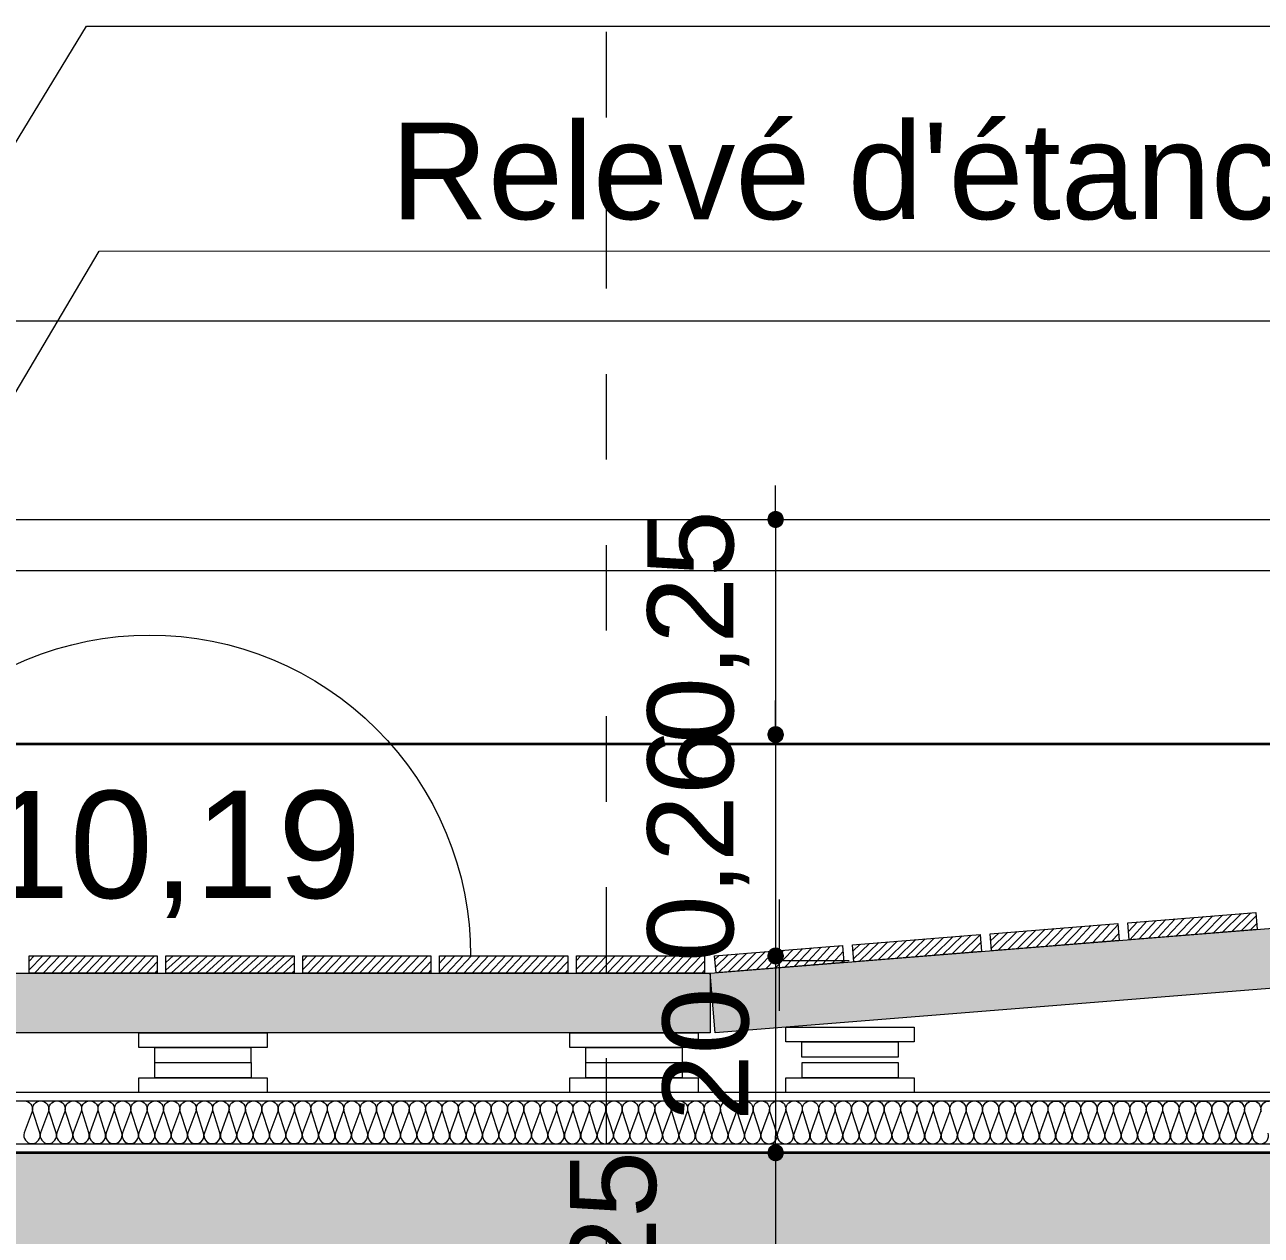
# Model space of a CAD drawing. Header units: metres. Extents: x 1838950 to 1842843, y 5171318 to 5174224.
# Drawn here: x 1841218.53 to 1841219.976, y 5171402.426 to 5171403.841 of the extents above; entities that cross this region are included whole.
import ezdxf

# ---------------------------------------------------------------- set-up
doc = ezdxf.new("R2010")
doc.units = ezdxf.units.M
doc.header["$LTSCALE"] = 0.0254
doc.header["$PDMODE"] = 1
doc.header["$PDSIZE"] = -2
doc.linetypes.add('Style de ligne -1', pattern=[0.83328, 0.41656, -0.41672])
doc.layers.get('0').update_dxf_attribs({"lineweight": 18})
doc.layers.get('DEFPOINTS').update_dxf_attribs({"lineweight": 18})
doc.layers.add('00 CHAZAL CONSTRUCTION', color=1, linetype='Continuous', lineweight=5, true_color=0xff0000)
for name, color, linetype, lineweight in [('00 CHAZAL Coupe A.5', 7, 'Continuous', 18), ('00 CHAZAL INVISIBLE ARCHI', 7, 'Continuous', 5), ('00 CHAZAL PLATELAGE BOIS', 7, 'Continuous', 5)]:
    doc.layers.add(name, color=color, linetype=linetype, lineweight=lineweight)
doc.styles.add('Arial', font='arial.ttf')
doc.dimstyles.new('IS', dxfattribs={"dimtxt": 302.065972222221, "dimasz": 9.921875e-05, "dimexe": 2e-07, "dimexo": 1e-06, "dimgap": 2.999999999999999e-07, "dimtad": 1, "dimzin": 3, "dimtxsty": 'Arial', "dimblk": 'DOT', "dimblk1": 'DOT', "dimblk2": 'DOT', "dimcen": 0, "dimdle": 1e-06, "dimazin": 0, "dimtfac": 1, "dimtix": 1, "dimtmove": 0, "dimatfit": 0, "dimldrblk": 'DOT', "dimfxl": 1e-06, "dimfxlon": 1, "dimfrac": 2, "dimtolj": 1, "dimtzin": 3, "dimarcsym": 0})
pattern_1 = [(45, (388.1691140702418, 220.8695760480229), (0, -0.009999999999999997), [])]

# ---------------------------------------------------------------- blocks, each defined once
blk = doc.blocks.new('Groupe-1963-1')
at = {"layer": '00 CHAZAL Coupe A.5', "color": 7, "linetype": 'Continuous', "lineweight": 18, "flags": 128}
for points in [[(1841218.529411104, 5171402.582691799, -0.5087876762347588), (1841218.538516035, 5171402.570186597), (1841218.529270315, 5171402.545188066, 0.5086977309125061), (1841218.538375247, 5171402.532686619, 0.508697886036466), (1841218.54748415, 5171402.545185172), (1841218.539453535, 5171402.570186448, -0.5087877901334404), (1841218.548562438, 5171402.582688757, -0.5087876533298981), (1841218.557667369, 5171402.570183555), (1841218.54842165, 5171402.545185023, 0.5086977514065075), (1841218.557526581, 5171402.532683576, 0.508697886036466), (1841218.566635484, 5171402.54518213), (1841218.558604869, 5171402.570183406, -0.5087877877288169), (1841218.567713773, 5171402.582685715, -0.5087876762347588), (1841218.576818704, 5171402.570180512), (1841218.567572984, 5171402.545181981, 0.5086977309125061), (1841218.576677916, 5171402.532680535, 0.508697886036466), (1841218.585786819, 5171402.545179088), (1841218.577756204, 5171402.570180364, -0.5087877901334404), (1841218.586865107, 5171402.582682673, -0.5087876533298981), (1841218.595970038, 5171402.57017747), (1841218.586724319, 5171402.545178938, 0.5086978026365422), (1841218.59582925, 5171402.532677492, 0.5086979671296625), (1841218.604938153, 5171402.545176044), (1841218.596907538, 5171402.57017732, -0.5087876098509656), (1841218.606016442, 5171402.58267963, -0.5087876762347588), (1841218.615121373, 5171402.570174428), (1841218.605875653, 5171402.545175896, 0.5086977821425371), (1841218.614980585, 5171402.532674449, 0.5086979671296625), (1841218.624089488, 5171402.545173002), (1841218.616058873, 5171402.570174279, -0.5087876098509656), (1841218.625167776, 5171402.582676588, -0.5087877036813915), (1841218.634272707, 5171402.570171385), (1841218.625026988, 5171402.545172853, 0.5086978026365422), (1841218.634131919, 5171402.532671408, 0.5086979671296625), (1841218.643240822, 5171402.54516996), (1841218.635210207, 5171402.570171236, -0.5087876098509656), (1841218.644319111, 5171402.582673546, -0.5087876069041993), (1841218.653424042, 5171402.570168342), (1841218.644178322, 5171402.545169812, 0.5086977821425371), (1841218.653283254, 5171402.532668365, 0.5086979671296625), (1841218.662392157, 5171402.545166918), (1841218.654361542, 5171402.570168193, -0.5087876098509656), (1841218.663470446, 5171402.582670503, -0.5087876274020644), (1841218.672575376, 5171402.570165301), (1841218.663329657, 5171402.545166769, 0.5086977206704842), (1841218.672434588, 5171402.532665322, 0.5086978851625865), (1841218.681543492, 5171402.545163875), (1841218.673512876, 5171402.570165152, -0.5087876098509656), (1841218.68262178, 5171402.582667462, -0.5087876069041993), (1841218.691726711, 5171402.570162258), (1841218.682480991, 5171402.545163726, 0.5086977001764856), (1841218.691585923, 5171402.532662279, 0.5086978851625865), (1841218.700694826, 5171402.545160834), (1841218.692664211, 5171402.570162109, -0.5087876098509656), (1841218.701773115, 5171402.582664419, -0.5087876274020644), (1841218.710878045, 5171402.570159215), (1841218.701632326, 5171402.545160685, 0.5086977206704842), (1841218.710737257, 5171402.532659237, 0.5086978851625865), (1841218.719846161, 5171402.545157791), (1841218.711815545, 5171402.570159067, -0.5087876161712873), (1841218.720924449, 5171402.582661376, -0.5087876454879566), (1841218.73002938, 5171402.570156174), (1841218.72078366, 5171402.545157641, 0.5086977309125061), (1841218.729888592, 5171402.532656195, 0.508697886036466), (1841218.738997495, 5171402.545154748), (1841218.73096688, 5171402.570156024, -0.5087876098509656), (1841218.740075783, 5171402.582658334, -0.5087877036813915), (1841218.749180714, 5171402.57015313), (1841218.739934995, 5171402.545154599, 0.5086977514065075), (1841218.749039927, 5171402.532653152, 0.508697886036466), (1841218.75814883, 5171402.545151706), (1841218.750118214, 5171402.570152982, -0.5087877877288169), (1841218.759227118, 5171402.58265529, -0.5087876762347588), (1841218.768332049, 5171402.570150089), (1841218.759086329, 5171402.545151557, 0.5086977309125061), (1841218.768191261, 5171402.53265011, 0.5086978781943698), (1841218.777300164, 5171402.545148663), (1841218.769269549, 5171402.57014994, -0.5087877901334404), (1841218.778378452, 5171402.582652248, -0.5087876533298981), (1841218.787483383, 5171402.570147046), (1841218.778237664, 5171402.545148515, 0.5086977514065075), (1841218.787342596, 5171402.532647068, 0.5086978781943698), (1841218.796451499, 5171402.545145622), (1841218.788420883, 5171402.570146897, -0.5087877877288169), (1841218.797529787, 5171402.582649206, -0.5087876762347588), (1841218.806634718, 5171402.570144004), (1841218.797388999, 5171402.545145473, 0.5086977309125061), (1841218.80649393, 5171402.532644026, 0.5086978781943698), (1841218.815602833, 5171402.545142579), (1841218.807572218, 5171402.570143855, -0.5087877901334404), (1841218.816681121, 5171402.582646164, -0.5087876533298981), (1841218.825786053, 5171402.570140962), (1841218.816540333, 5171402.54514243, 0.5086977514065075), (1841218.825645265, 5171402.532640983, 0.5086978781943698), (1841218.834754168, 5171402.545139537), (1841218.826723552, 5171402.570140813, -0.5087877750776264), (1841218.835832456, 5171402.582643121, -0.5087876762347588), (1841218.844937387, 5171402.57013792), (1841218.835691668, 5171402.545139387, 0.5086977821425371), (1841218.844796599, 5171402.532637942, 0.5086979592875643), (1841218.853905502, 5171402.545136494), (1841218.845874887, 5171402.57013777, -0.508787617692906), (1841218.85498379, 5171402.58264008, -0.5087877036813915), (1841218.864088722, 5171402.570134876), (1841218.854843002, 5171402.545136345, 0.5086978026365422), (1841218.863947934, 5171402.532634899, 0.5086979592875643), (1841218.873056837, 5171402.545133451), (1841218.865026221, 5171402.570134727, -0.508787617692906), (1841218.874135125, 5171402.582637037, -0.5087877163373202), (1841218.883240056, 5171402.570131834), (1841218.873994337, 5171402.545133303, 0.5086977821425371), (1841218.883099268, 5171402.532631857, 0.5086979592875643), (1841218.892208171, 5171402.545130409), (1841218.884177556, 5171402.570131686, -0.508787617692906), (1841218.89328646, 5171402.582633995, -0.5087876274020644), (1841218.902391391, 5171402.570128792), (1841218.893145671, 5171402.54513026, 0.5086978026365422), (1841218.902250603, 5171402.532628815, 0.5086979592875643), (1841218.911359506, 5171402.545127367), (1841218.90332889, 5171402.570128643, -0.508787617692906), (1841218.912437794, 5171402.582630953, -0.5087876069041993), (1841218.921542725, 5171402.570125749), (1841218.912297006, 5171402.545127219, 0.5086977001764856), (1841218.921401937, 5171402.53262577, 0.5086978773204903), (1841218.93051084, 5171402.545124325), (1841218.922480225, 5171402.570125601, -0.508787617692906), (1841218.931589129, 5171402.58262791, -0.5087876274020644), (1841218.94069406, 5171402.570122708), (1841218.93144834, 5171402.545124176, 0.5086977206704842), (1841218.940553272, 5171402.532622728, 0.5086978773204903), (1841218.949662175, 5171402.545121282), (1841218.941631559, 5171402.570122559, -0.508787617692906), (1841218.950740464, 5171402.582624868, -0.5087876069041993), (1841218.959845394, 5171402.570119665), (1841218.950599675, 5171402.545121132, 0.5086977309125061), (1841218.959704606, 5171402.532619686, 0.5086978773204903), (1841218.968813509, 5171402.545118241), (1841218.960782894, 5171402.570119516, -0.5087876161712873), (1841218.969891798, 5171402.582621825, -0.5087876328320307), (1841218.978996729, 5171402.570116623), (1841218.969751009, 5171402.545118091, 0.5086977514065075), (1841218.978855941, 5171402.532616644, 0.5086978781943698), (1841218.987964844, 5171402.545115197), (1841218.979934228, 5171402.570116473, -0.508787617692906), (1841218.989043132, 5171402.582618783, -0.5087877163373202), (1841218.998148063, 5171402.57011358), (1841218.988902344, 5171402.545115048, 0.5086977309125061), (1841218.998007275, 5171402.532613602, 0.5086978781943698), (1841219.007116178, 5171402.545112155), (1841218.999085563, 5171402.570113431, -0.5087877877288169), (1841219.008194467, 5171402.58261574, -0.5087876533298981), (1841219.017299398, 5171402.570110537), (1841219.008053678, 5171402.545112006, 0.5086977514065075), (1841219.01715861, 5171402.53261056, 0.5086978781943698), (1841219.026267513, 5171402.545109113), (1841219.018236897, 5171402.570110389, -0.5087877750776264), (1841219.027345801, 5171402.582612698, -0.5087876762347588), (1841219.036450732, 5171402.570107495), (1841219.027205013, 5171402.545108964, 0.5086977309125061), (1841219.036309944, 5171402.532607517, 0.5086978781943698), (1841219.045418847, 5171402.54510607), (1841219.037388232, 5171402.570107346, -0.5087877877288169), (1841219.046497136, 5171402.582609655, -0.5087876762347588), (1841219.055602066, 5171402.570104453), (1841219.046356347, 5171402.545105922, 0.5086977514065075), (1841219.055461279, 5171402.532604475, 0.5086978781943698), (1841219.064570182, 5171402.545103028), (1841219.056539566, 5171402.570104305, -0.5087877750776264), (1841219.06564847, 5171402.582606613, -0.5087877392372091), (1841219.074753401, 5171402.570101411), (1841219.065507682, 5171402.545102879, 0.5086977309125061), (1841219.074612614, 5171402.532601433, 0.5086978781943698), (1841219.083721516, 5171402.545099986), (1841219.075690901, 5171402.570101262, -0.5087877877288169), (1841219.084799805, 5171402.582603571, -0.5087876762347588), (1841219.093904736, 5171402.570098368), (1841219.084659016, 5171402.545099837, 0.5086978026365422), (1841219.093763948, 5171402.53259839, 0.5086979592875643), (1841219.102872851, 5171402.545096943), (1841219.094842236, 5171402.570098219, -0.508787617692906), (1841219.103951139, 5171402.582600528, -0.5087877690908373), (1841219.11305607, 5171402.570095326), (1841219.103810351, 5171402.545096794, 0.5086977821425371), (1841219.112915283, 5171402.532595349, 0.5086979592875643), (1841219.122024185, 5171402.545093901), (1841219.11399357, 5171402.570095177, -0.508787617692906), (1841219.123102474, 5171402.582597487, -0.5087877060883849), (1841219.132207405, 5171402.570092283), (1841219.122961686, 5171402.545093752, 0.5086978026365422), (1841219.132066617, 5171402.532592306, 0.5086979592875643), (1841219.14117552, 5171402.545090859), (1841219.133144905, 5171402.570092134, -0.508787617692906), (1841219.142253809, 5171402.582594444, -0.5087876093111914), (1841219.151358739, 5171402.570089241), (1841219.14211302, 5171402.54509071, 0.5086977821425371), (1841219.151217951, 5171402.532589264, 0.5086979592875643), (1841219.160326855, 5171402.545087816), (1841219.152296239, 5171402.570089092, -0.508787617692906), (1841219.161405143, 5171402.582591402, -0.5087876093111914), (1841219.170510074, 5171402.570086199), (1841219.161264354, 5171402.545087667, 0.5086977206704842), (1841219.170369286, 5171402.53258622, 0.5086978773204903), (1841219.179478189, 5171402.545084774), (1841219.171447574, 5171402.57008605, -0.508787617692906), (1841219.180556478, 5171402.58258836, -0.5087876093111914), (1841219.189661408, 5171402.570083156), (1841219.180415689, 5171402.545084625, 0.5086977001764856), (1841219.189520621, 5171402.532583178, 0.5086978773204903), (1841219.198629524, 5171402.545081732), (1841219.190598908, 5171402.570083008, -0.508787617692906), (1841219.199707812, 5171402.582585318, -0.5087876093111914), (1841219.208812743, 5171402.570080115), (1841219.199567023, 5171402.545081582, 0.5086977514065075), (1841219.208671955, 5171402.532580135, 0.5086978781943698), (1841219.217780858, 5171402.545078688), (1841219.209750243, 5171402.570079966, -0.5087876240132277), (1841219.218859147, 5171402.582582274, -0.5087877084903997), (1841219.227964077, 5171402.570077072), (1841219.218718358, 5171402.54507854, 0.5086977309125061), (1841219.22782329, 5171402.532577093, 0.5086978781943698), (1841219.236932192, 5171402.545075647), (1841219.228901577, 5171402.570076922, -0.508787617692906), (1841219.238010481, 5171402.582579232, -0.5087877060883849), (1841219.247115412, 5171402.570074029), (1841219.237869693, 5171402.545075498, 0.5086977514065075), (1841219.246974624, 5171402.532574051, 0.5086978781943698), (1841219.256083527, 5171402.545072604), (1841219.248052912, 5171402.57007388, -0.5087877750776264), (1841219.257161816, 5171402.582576189, -0.5087877392372091), (1841219.266266746, 5171402.570070987), (1841219.257021027, 5171402.545072455, 0.5086977309125061), (1841219.266125959, 5171402.532571008, 0.5086978781943698), (1841219.275234862, 5171402.545069562), (1841219.267204246, 5171402.570070838, -0.5087877877288169), (1841219.27631315, 5171402.582573147, -0.5087876762347588), (1841219.285418081, 5171402.570067945), (1841219.276172362, 5171402.545069413, 0.5086977514065075), (1841219.285277293, 5171402.532567967, 0.5086978781943698), (1841219.294386196, 5171402.54506652), (1841219.286355581, 5171402.570067796, -0.5087877750776264), (1841219.295464485, 5171402.582570105, -0.5087877392372091), (1841219.304569415, 5171402.570064902), (1841219.295323696, 5171402.545066371, 0.5086977309125061), (1841219.304428628, 5171402.532564924, 0.5086978781943698), (1841219.313537531, 5171402.545063478), (1841219.305506915, 5171402.570064753, -0.5087877877288169), (1841219.314615819, 5171402.582567062, -0.5087876762347588), (1841219.32372075, 5171402.57006186), (1841219.314475031, 5171402.545063329, 0.5086977514065075), (1841219.323579962, 5171402.532561882, 0.5086978781943698), (1841219.332688865, 5171402.545060435), (1841219.32465825, 5171402.570061712, -0.5087877750776264), (1841219.333767154, 5171402.582564021, -0.5087877392372091), (1841219.342872084, 5171402.570058818), (1841219.333626365, 5171402.545060285, 0.5086977821425371), (1841219.342731297, 5171402.53255884, 0.5086979592875643), (1841219.3518402, 5171402.545057392), (1841219.343809584, 5171402.570058668, -0.508787617692906), (1841219.352918488, 5171402.582560978, -0.5087877060883849), (1841219.362023419, 5171402.570055774), (1841219.3527777, 5171402.545057244, 0.5086978026365422), (1841219.361882631, 5171402.532555797, 0.5086979592875643), (1841219.370991534, 5171402.54505435), (1841219.362960919, 5171402.570055626, -0.508787617692906), (1841219.372069823, 5171402.582557935, -0.5087877690908373), (1841219.381174753, 5171402.570052733), (1841219.371929034, 5171402.545054201, 0.5086977821425371), (1841219.381033966, 5171402.532552755, 0.5086979592875643), (1841219.390142869, 5171402.545051307), (1841219.382112253, 5171402.570052584, -0.508787617692906), (1841219.391221158, 5171402.582554894, -0.5087876093111914), (1841219.400326088, 5171402.57004969), (1841219.391080369, 5171402.545051159, 0.5086978026365422), (1841219.4001853, 5171402.532549713, 0.5086979592875643), (1841219.409294203, 5171402.545048266), (1841219.401263588, 5171402.570049541, -0.508787617692906), (1841219.410372492, 5171402.582551851, -0.5087876093111914), (1841219.419477422, 5171402.570046648), (1841219.410231703, 5171402.545048117, 0.5086977001764856), (1841219.419336635, 5171402.532546669, 0.5086978773204903), (1841219.428445538, 5171402.545045223), (1841219.420414923, 5171402.570046499, -0.508787617692906), (1841219.429523827, 5171402.582548809, -0.5087876093111914), (1841219.438628757, 5171402.570043606), (1841219.429383038, 5171402.545045074, 0.5086977206704842), (1841219.438487969, 5171402.532543627, 0.5086978773204903), (1841219.447596872, 5171402.545042181), (1841219.439566257, 5171402.570043457, -0.508787617692906), (1841219.448675161, 5171402.582545767, -0.5087876093111914), (1841219.457780092, 5171402.570040563), (1841219.448534372, 5171402.545042031, 0.5086977309125061), (1841219.457639304, 5171402.532540585, 0.5086978781943698), (1841219.466748207, 5171402.545039138), (1841219.458717592, 5171402.570040415, -0.5087876161712873), (1841219.467826495, 5171402.582542724, -0.5087876454879566), (1841219.476931426, 5171402.570037521), (1841219.467685707, 5171402.545038989, 0.5086977514065075), (1841219.476790638, 5171402.532537542, 0.5086978781943698), (1841219.485899541, 5171402.545036095), (1841219.477868926, 5171402.570037371, -0.508787617692906), (1841219.48697783, 5171402.582539681, -0.5087877690908373), (1841219.496082761, 5171402.570034478), (1841219.486837041, 5171402.545035947, 0.5086977309125061), (1841219.495941973, 5171402.532534501, 0.5086978781943698), (1841219.505050876, 5171402.545033053), (1841219.497020261, 5171402.57003433, -0.5087877877288169), (1841219.506129164, 5171402.582536639, -0.5087876762347588), (1841219.515234095, 5171402.570031436), (1841219.505988376, 5171402.545032904, 0.5086977514065075), (1841219.515093307, 5171402.532531458, 0.5086978781943698), (1841219.52420221, 5171402.545030011), (1841219.516171595, 5171402.570031287, -0.5087877750776264), (1841219.525280499, 5171402.582533596, -0.5087877392372091), (1841219.53438543, 5171402.570028394), (1841219.52513971, 5171402.545029863, 0.5086977309125061), (1841219.534244642, 5171402.532528415, 0.5086978781943698), (1841219.543353545, 5171402.545026969), (1841219.53532293, 5171402.570028245, -0.5087877877288169), (1841219.544431833, 5171402.582530553, -0.5087876762347588), (1841219.553536764, 5171402.570025352), (1841219.544291045, 5171402.54502682, 0.5086977514065075), (1841219.553395977, 5171402.532525374, 0.5086978781943698), (1841219.562504879, 5171402.545023927), (1841219.554474264, 5171402.570025203, -0.5087877750776264), (1841219.563583168, 5171402.582527512, -0.5087877392372091), (1841219.572688099, 5171402.570022309), (1841219.563442379, 5171402.545023778, 0.5086977309125061), (1841219.572547311, 5171402.532522331, 0.5086978781943698), (1841219.581656214, 5171402.545020885), (1841219.573625599, 5171402.57002216, -0.5087877877288169), (1841219.582734502, 5171402.582524469, -0.5087876762347588), (1841219.591839433, 5171402.570019267), (1841219.582593714, 5171402.545020735, 0.5086978026365422), (1841219.591698646, 5171402.532519289, 0.5086979592875643), (1841219.600807549, 5171402.545017841), (1841219.592776933, 5171402.570019118, -0.508787617692906), (1841219.601885837, 5171402.582521427, -0.5087877690908373), (1841219.610990768, 5171402.570016224), (1841219.601745049, 5171402.545017692, 0.5086977821425371), (1841219.61084998, 5171402.532516247, 0.5086979592875643), (1841219.619958883, 5171402.5450148), (1841219.611928268, 5171402.570016075, -0.508787617692906), (1841219.621037172, 5171402.582518385, -0.5087876093111914), (1841219.630142102, 5171402.570013181), (1841219.620896383, 5171402.545014651, 0.5086978026365422), (1841219.630001315, 5171402.532513205, 0.5086979592875643), (1841219.639110218, 5171402.545011757), (1841219.631079602, 5171402.570013033, -0.508787617692906), (1841219.640188506, 5171402.582515343, -0.5087876093111914), (1841219.649293437, 5171402.57001014), (1841219.640047718, 5171402.545011608, 0.5086977821425371), (1841219.649152649, 5171402.532510162, 0.5086979592875643), (1841219.658261552, 5171402.545008714), (1841219.650230937, 5171402.570009991, -0.508787617692906), (1841219.659339841, 5171402.5825123, -0.5087876093111914), (1841219.668444771, 5171402.570007097), (1841219.659199052, 5171402.545008566, 0.5086977206704842), (1841219.668303984, 5171402.532507118, 0.5086978773204903), (1841219.677412887, 5171402.545005673), (1841219.669382271, 5171402.570006949, -0.508787617692906), (1841219.678491175, 5171402.582509258, -0.5087876093111914), (1841219.687596106, 5171402.570004055), (1841219.678350387, 5171402.545005524, 0.5086977001764856), (1841219.687455318, 5171402.532504076, 0.5086978773204903), (1841219.696564221, 5171402.54500263), (1841219.688533606, 5171402.570003906, -0.508787617692906), (1841219.69764251, 5171402.582506216, -0.5087876093111914), (1841219.70674744, 5171402.570001013), (1841219.697501721, 5171402.545002481, 0.5086977514065075), (1841219.706606653, 5171402.532501034, 0.5086978781943698), (1841219.715715556, 5171402.544999587), (1841219.70768494, 5171402.570000863, -0.508787617692906), (1841219.716793844, 5171402.582503173, -0.5087877084903997), (1841219.725898775, 5171402.569997971), (1841219.716653056, 5171402.544999438, 0.5086977309125061), (1841219.725757987, 5171402.532497992, 0.5086978781943698), (1841219.73486689, 5171402.544996545), (1841219.726836275, 5171402.569997821, -0.508787617692906), (1841219.735945178, 5171402.582500131, -0.5087877060883849), (1841219.745050109, 5171402.569994927), (1841219.73580439, 5171402.544996396, 0.5086977514065075), (1841219.744909322, 5171402.532494949, 0.5086978781943698), (1841219.754018225, 5171402.544993503), (1841219.745987609, 5171402.569994778, -0.5087877750776264), (1841219.755096513, 5171402.582497087, -0.5087877392372091), (1841219.764201444, 5171402.569991885), (1841219.754955725, 5171402.544993354, 0.5086977309125061), (1841219.764060656, 5171402.532491907, 0.5086978781943698), (1841219.773169559, 5171402.54499046), (1841219.765138944, 5171402.569991737, -0.5087877877288169), (1841219.774247847, 5171402.582494046, -0.5087876762347588), (1841219.783352779, 5171402.569988843), (1841219.774107059, 5171402.544990311, 0.5086977514065075), (1841219.783211991, 5171402.532488865, 0.5086978781943698), (1841219.792320894, 5171402.544987418), (1841219.784290278, 5171402.569988694, -0.5087877877288169), (1841219.793399182, 5171402.582491003, -0.5087876762347588), (1841219.802504113, 5171402.5699858), (1841219.793258394, 5171402.54498727, 0.5086977309125061), (1841219.802363325, 5171402.532485822, 0.5086978781943698), (1841219.811472228, 5171402.544984376), (1841219.803441613, 5171402.569985652, -0.5087877877288169), (1841219.812550517, 5171402.582487961, -0.5087876762347588), (1841219.821655448, 5171402.569982759), (1841219.812409728, 5171402.544984227, 0.5086977514065075), (1841219.82151466, 5171402.532482781, 0.5086978781943698), (1841219.830623563, 5171402.544981333), (1841219.822592947, 5171402.56998261, -0.5087877066343132), (1841219.831701851, 5171402.582484919, -0.5087876762347588), (1841219.840806782, 5171402.569979716), (1841219.831561063, 5171402.544981184, 0.5086977821425371), (1841219.840665994, 5171402.532479738, 0.5086979592875643), (1841219.849774897, 5171402.544978291), (1841219.841744282, 5171402.569979566, -0.508787617692906), (1841219.850853186, 5171402.582481876, -0.5087877163373202), (1841219.859958116, 5171402.569976673), (1841219.850712397, 5171402.544978142, 0.5086978026365422), (1841219.859817329, 5171402.532476696, 0.5086979592875643), (1841219.868926232, 5171402.544975248), (1841219.860895616, 5171402.569976524, -0.508787617692906), (1841219.870004521, 5171402.582478834, -0.5087876274020644), (1841219.879109451, 5171402.569973631), (1841219.869863732, 5171402.544975099, 0.5086977821425371), (1841219.878968664, 5171402.532473654, 0.5086979592875643), (1841219.888077566, 5171402.544972206), (1841219.880046951, 5171402.569973482, -0.508787617692906), (1841219.889155855, 5171402.582475792, -0.5087876069041993), (1841219.898260785, 5171402.569970589), (1841219.889015066, 5171402.544972057, 0.5086978026365422), (1841219.898119998, 5171402.532470612, 0.5086979592875643), (1841219.907228901, 5171402.544969164), (1841219.899198286, 5171402.56997044, -0.508787617692906), (1841219.908307189, 5171402.58247275, -0.5087876274020644), (1841219.91741212, 5171402.569967547), (1841219.908166401, 5171402.544969015, 0.5086977001764856), (1841219.917271333, 5171402.532467567, 0.5086978773204903), (1841219.926380235, 5171402.544966122), (1841219.91834962, 5171402.569967397, -0.508787617692906), (1841219.927458524, 5171402.582469707, -0.5087876069041993), (1841219.936563455, 5171402.569964504), (1841219.927317736, 5171402.544965973, 0.5086977206704842), (1841219.936422667, 5171402.532464526, 0.5086978773204903), (1841219.94553157, 5171402.54496308), (1841219.937500955, 5171402.569964356, -0.508787617692906), (1841219.946609858, 5171402.582466666, -0.5087876274020644), (1841219.955714789, 5171402.569961462), (1841219.94646907, 5171402.54496293, 0.5086977309125061), (1841219.955574002, 5171402.532461483, 0.5086978781943698), (1841219.964682905, 5171402.544960036), (1841219.956652289, 5171402.569961312, -0.508787617692906), (1841219.965761193, 5171402.582463622, -0.5087877163373202), (1841219.974866124, 5171402.569958419), (1841219.965620405, 5171402.544959888, 0.5086977514065075), (1841219.974725336, 5171402.53245844, 0.5086978781943698), (1841219.983834239, 5171402.544956994)], [(1841219.975803624, 5171402.569958271, -0.508787617692906), (1841219.984912527, 5171402.582460579, -0.5087877163373202)]]:
    blk.add_lwpolyline(points, format="xyb", dxfattribs=at)
blk = doc.blocks.new('Groupe-1968-1')
at = {"layer": '00 CHAZAL Coupe A.5', "color": 7, "linetype": 'Continuous', "lineweight": 5, "flags": 128}
for points in [[(1841219.167382734, 5171402.662075565), (1841219.317382734, 5171402.662062987), (1841219.317381291, 5171402.644867149), (1841219.167381292, 5171402.644879729)], [(1841219.186131476, 5171402.644878156), (1841219.298631476, 5171402.644868722), (1841219.298629995, 5171402.627216212), (1841219.186129996, 5171402.627225647)], [(1841219.186143056, 5171402.627354736), (1841219.298643056, 5171402.6273453), (1841219.298641576, 5171402.609693144), (1841219.186141576, 5171402.609702578)], [(1841219.16739176, 5171402.60970415), (1841219.31739176, 5171402.609691571), (1841219.317390317, 5171402.592495734), (1841219.167390318, 5171402.592508313)]]:
    blk.add_lwpolyline(points, close=True, dxfattribs=at)
blk = doc.blocks.new('Groupe-1969-1')
at = {"layer": '00 CHAZAL Coupe A.5', "color": 7, "linetype": 'Continuous', "lineweight": 5, "flags": 128}
for points in [[(1841219.419958834, 5171402.668741333), (1841219.569958833, 5171402.668728753), (1841219.569957391, 5171402.651532916), (1841219.419957391, 5171402.651545496)], [(1841219.438707576, 5171402.651543924), (1841219.551207575, 5171402.651534488), (1841219.551206095, 5171402.63388198), (1841219.438706095, 5171402.633891414)], [(1841219.438718595, 5171402.627333554), (1841219.551218595, 5171402.627324118), (1841219.551217115, 5171402.609671962), (1841219.438717115, 5171402.609681397)], [(1841219.419967299, 5171402.609682969), (1841219.569967299, 5171402.609670389), (1841219.569965856, 5171402.592474552), (1841219.419965857, 5171402.592487132)]]:
    blk.add_lwpolyline(points, close=True, dxfattribs=at)
blk = doc.blocks.new('Groupe-1972-1')
at = {"layer": '00 CHAZAL Coupe A.5', "color": 7, "linetype": 'Continuous', "lineweight": 5, "flags": 128}
for points in [[(1841218.663205501, 5171402.662075565), (1841218.813205501, 5171402.662062987), (1841218.813204059, 5171402.644867149), (1841218.663204059, 5171402.644879729)], [(1841218.681954243, 5171402.644878156), (1841218.794454243, 5171402.644868722), (1841218.794452763, 5171402.627216212), (1841218.681952763, 5171402.627225647)], [(1841218.681965824, 5171402.627354736), (1841218.794465823, 5171402.6273453), (1841218.794464343, 5171402.609693144), (1841218.681964343, 5171402.609702578)], [(1841218.663214527, 5171402.60970415), (1841218.813214527, 5171402.609691571), (1841218.813213085, 5171402.592495734), (1841218.663213085, 5171402.592508313)]]:
    blk.add_lwpolyline(points, close=True, dxfattribs=at)
blk = doc.blocks.new('Groupe-1977-1')
at = {"layer": '00 CHAZAL Coupe A.5', "color": 7, "linetype": 'Continuous', "lineweight": 5, "flags": 128}
blk.add_lwpolyline([(1841218.300820351, 5171402.752062733), (1841218.301270391, 5171402.770473948), (1841218.302623284, 5171402.788840901), (1841218.304875771, 5171402.807119347), (1841218.308022426, 5171402.825265253), (1841218.312055668, 5171402.843234901), (1841218.316965781, 5171402.860985003), (1841218.322740935, 5171402.878472797), (1841218.329367219, 5171402.895656151), (1841218.336828668, 5171402.912493671), (1841218.345107307, 5171402.928944794), (1841218.354183193, 5171402.944969888), (1841218.36403446, 5171402.960530345), (1841218.374637376, 5171402.975588681), (1841218.385966399, 5171402.990108618), (1841218.397994234, 5171403.004055176), (1841218.410691907, 5171403.017394756), (1841218.424028827, 5171403.030095224), (1841218.437972865, 5171403.042125982), (1841218.452490427, 5171403.053458047), (1841218.467546541, 5171403.064064118), (1841218.483104934, 5171403.073918646), (1841218.499128125, 5171403.082997888), (1841218.515577513, 5171403.091279975), (1841218.53241347, 5171403.098744952), (1841218.549595436, 5171403.105374836), (1841218.567082018, 5171403.111153654), (1841218.584831091, 5171403.116067486), (1841218.602799894, 5171403.120104494), (1841218.620945139, 5171403.12325495), (1841218.639223113, 5171403.125511267), (1841218.657589783, 5171403.12686801), (1841218.676000902, 5171403.127321907), (1841218.694412115, 5171403.126871867), (1841218.712779069, 5171403.125518974), (1841218.731057516, 5171403.123266486), (1841218.749203421, 5171403.120119832), (1841218.76717307, 5171403.11608659), (1841218.784923172, 5171403.111176478), (1841218.802410964, 5171403.105401322), (1841218.819594319, 5171403.098775039), (1841218.83643184, 5171403.09131359), (1841218.852882962, 5171403.083034951), (1841218.868908056, 5171403.073959066), (1841218.884468514, 5171403.064107799), (1841218.899526849, 5171403.053504881), (1841218.914046786, 5171403.042175859), (1841218.927993344, 5171403.030148024), (1841218.941332925, 5171403.01745035), (1841218.954033393, 5171403.004113431), (1841218.96606415, 5171402.990169394), (1841218.977396215, 5171402.97565183), (1841218.988002287, 5171402.960595718), (1841218.997856814, 5171402.945037324), (1841219.006936057, 5171402.929014132), (1841219.015218143, 5171402.912564745), (1841219.02268312, 5171402.895728788), (1841219.029313004, 5171402.878546823), (1841219.035091823, 5171402.861060239), (1841219.040005655, 5171402.843311167), (1841219.044042662, 5171402.825342365), (1841219.047193119, 5171402.807197119), (1841219.049449436, 5171402.788919144), (1841219.050806178, 5171402.770552474), (1841219.051260075, 5171402.752141356)], dxfattribs=at)
blk.add_lwpolyline([(1841218.330609115, 5171402.851205504), (1841218.300820351, 5171402.752062733), (1841218.277046793, 5171402.852817274)], close=True, dxfattribs=at)
at = {"layer": '00 CHAZAL Coupe A.5', "color": 7, "insert": (1841218.387588494, 5171402.945144272), "char_height": 0.125403146043771, "attachment_point": 1, "rotation": 0.006002765587765445, "line_spacing_factor": 0.9698402797576212, "style": 'Arial'}
blk.add_mtext('210,19', dxfattribs=at)
blk = doc.blocks.new('Groupe-1988-1')
at = {"layer": '00 CHAZAL CONSTRUCTION', "flags": 128}
blk.add_lwpolyline([(1841195.296588009, 5171405.794609969), (1841195.296587505, 5171403.494609969), (1841256.88204501, 5171403.49460997), (1841256.882043539, 5171406.072559759)], dxfattribs=at)
blk = doc.blocks.new('Groupe-1989-1')
at = {"layer": '00 CHAZAL CONSTRUCTION', "color": 7}
blk.add_blockref('Groupe-1988-1', (0, 0), dxfattribs=at)
blk = doc.blocks.new('_DOT')
at = {"color": 0, "linetype": 'ByBlock', "lineweight": -2}
blk.add_line((-0.5, 0), (-1, 0), dxfattribs=at)
at = {"color": 0, "linetype": 'ByBlock', "const_width": 0.5}
blk.add_lwpolyline([(-0.25, 0, 1), (0.25, 0, 1)], format="xyb", close=True, dxfattribs=at)
blk = doc.blocks.new('*D556')
at = {"layer": '00 CHAZAL Coupe A.5', "color": 0, "linetype": 'Continuous', "lineweight": -2, "transparency": 16777216}
for p, q in [((1841219.407896663, 5171403.282306582), (1841219.407896663, 5171403.302150331)), ((1841219.408096662, 5171403.262462832), (1841219.407856663, 5171403.262462832)), ((1841219.407896663, 5171403.262462832), (1841219.407896663, 5171403.010945064)), ((1841219.408096662, 5171403.010945064), (1841219.407856663, 5171403.010945064)), ((1841219.407896663, 5171402.991101314), (1841219.407896663, 5171402.971257565))]:
    blk.add_line(p, q, dxfattribs=at)
at = {"layer": 'DEFPOINTS', "color": 0, "transparency": 16777216}
for p in [(1841220.070308961, 5171403.262462832), (1841219.407896663, 5171403.010945064), (1841219.925095109, 5171403.010945064)]:
    blk.add_point(p, dxfattribs=at)
at = {"layer": '00 CHAZAL Coupe A.5', "color": 0, "lineweight": -2, "transparency": 16777216, "xscale": 0.01984375, "yscale": 0.01984375, "zscale": 0.01984375}
for p, rotation in [((1841219.407896663, 5171403.262462832), 270), ((1841219.407896663, 5171403.010945064), 90)]:
    blk.add_blockref('_DOT', p, dxfattribs=dict(at, rotation=rotation))
at = {"layer": '00 CHAZAL Coupe A.5', "color": 0, "lineweight": 5, "transparency": 16777216, "insert": (1841219.317543057, 5171403.136703948), "char_height": 0.1005055871212121, "attachment_point": 5, "rotation": 90, "style": 'Arial'}
blk.add_mtext('\\A1;0,25', dxfattribs=at)
blk = doc.blocks.new('*D557')
at = {"layer": '00 CHAZAL Coupe A.5', "color": 0, "linetype": 'Continuous', "lineweight": -2, "transparency": 16777216}
for p, q in [((1841219.407896662, 5171403.030788814), (1841219.407896662, 5171403.050632563)), ((1841219.408096662, 5171403.010945064), (1841219.407856662, 5171403.010945064)), ((1841219.407896662, 5171403.010945064), (1841219.407896662, 5171402.752141356)), ((1841219.407696662, 5171402.752141356), (1841219.407936662, 5171402.752141356)), ((1841219.407896662, 5171402.732297606), (1841219.407896662, 5171402.712453856))]:
    blk.add_line(p, q, dxfattribs=at)
at = {"layer": 'DEFPOINTS', "color": 0, "transparency": 16777216}
for p in [(1841219.925095109, 5171403.010945064), (1841219.249896663, 5171402.752141356), (1841219.407896662, 5171402.752141356)]:
    blk.add_point(p, dxfattribs=at)
at = {"layer": '00 CHAZAL Coupe A.5', "color": 0, "lineweight": -2, "transparency": 16777216, "xscale": 0.01984375, "yscale": 0.01984375, "zscale": 0.01984375}
for p, rotation in [((1841219.407896662, 5171403.010945064), 270), ((1841219.407896662, 5171402.752141356), 90)]:
    blk.add_blockref('_DOT', p, dxfattribs=dict(at, rotation=rotation))
at = {"layer": '00 CHAZAL Coupe A.5', "color": 0, "lineweight": 5, "transparency": 16777216, "insert": (1841219.317543057, 5171402.88154321), "char_height": 0.1005055871212121, "attachment_point": 5, "rotation": 90, "style": 'Arial'}
blk.add_mtext('\\A1;0,26', dxfattribs=at)
blk = doc.blocks.new('*D558')
at = {"layer": '00 CHAZAL Coupe A.5', "color": 0, "linetype": 'Continuous', "lineweight": -2, "transparency": 16777216}
for p, q in [((1841219.407696663, 5171402.752141356), (1841219.407936663, 5171402.752141356)), ((1841219.407896663, 5171402.732297606), (1841219.407896663, 5171402.541812878)), ((1841219.408096662, 5171402.521969128), (1841219.407856663, 5171402.521969128))]:
    blk.add_line(p, q, dxfattribs=at)
at = {"layer": 'DEFPOINTS', "color": 0, "transparency": 16777216}
for p in [(1841219.249896663, 5171402.752141356), (1841219.407896663, 5171402.521969128), (1841219.860896663, 5171402.521969128)]:
    blk.add_point(p, dxfattribs=at)
at = {"layer": '00 CHAZAL Coupe A.5', "color": 0, "lineweight": -2, "transparency": 16777216, "xscale": 0.01984375, "yscale": 0.01984375, "zscale": 0.01984375}
for p, rotation in [((1841219.407896663, 5171402.752141356), 90), ((1841219.407896663, 5171402.521969128), 270)]:
    blk.add_blockref('_DOT', p, dxfattribs=dict(at, rotation=rotation))
at = {"layer": '00 CHAZAL Coupe A.5', "color": 0, "lineweight": 5, "transparency": 16777216, "insert": (1841219.326588561, 5171402.637055242), "char_height": 0.1005055871212121, "attachment_point": 5, "rotation": 90, "style": 'Arial'}
blk.add_mtext('\\A1;20', dxfattribs=at)
blk = doc.blocks.new('*D559')
at = {"layer": '00 CHAZAL Coupe A.5', "color": 0, "linetype": 'Continuous', "lineweight": -2, "transparency": 16777216}
for p, q in [((1841219.408096662, 5171402.521969128), (1841219.407856663, 5171402.521969128)), ((1841219.407896663, 5171402.502125379), (1841219.407896663, 5171402.292006582)), ((1841219.408096662, 5171402.272162832), (1841219.407856663, 5171402.272162832))]:
    blk.add_line(p, q, dxfattribs=at)
at = {"layer": 'DEFPOINTS', "color": 0, "transparency": 16777216}
for p in [(1841219.860896663, 5171402.521969128), (1841219.407896663, 5171402.272162832), (1841219.767896663, 5171402.272162832)]:
    blk.add_point(p, dxfattribs=at)
at = {"layer": '00 CHAZAL Coupe A.5', "color": 0, "lineweight": -2, "transparency": 16777216, "xscale": 0.01984375, "yscale": 0.01984375, "zscale": 0.01984375}
for p, rotation in [((1841219.407896663, 5171402.521969128), 90), ((1841219.407896663, 5171402.272162832), 270)]:
    blk.add_blockref('_DOT', p, dxfattribs=dict(at, rotation=rotation))
at = {"layer": '00 CHAZAL Coupe A.5', "color": 0, "lineweight": 5, "transparency": 16777216, "insert": (1841219.227084163, 5171402.387450883), "char_height": 0.1005055871212121, "attachment_point": 5, "rotation": 90, "style": 'Arial'}
blk.add_mtext('\\A1;0,25', dxfattribs=at)
blk = doc.blocks.new('Groupe-2079-1')
at = {"layer": '00 CHAZAL Coupe A.5', "color": 1, "linetype": 'Continuous', "lineweight": 35, "true_color": 0xff0000, "transparency": 33554687, "flags": 128}
blk.add_lwpolyline([(1841194.98728708, 5171405.300031842), (1841194.987285593, 5171403.000031841), (1841225.780014346, 5171403.000018678)], dxfattribs=at)
blk = doc.blocks.new('Groupe-2016-1')
at = {"layer": '00 CHAZAL Coupe A.5', "color": 7, "linetype": 'Continuous', "lineweight": 5}
for base, p1, p2, angle, picture, middle in [((1841219.407896663, 5171403.010945064), (1841220.070308961, 5171403.262462832), (1841219.925095109, 5171403.010945064), 89.99999999996848, '*D556', (1841219.317543057, 5171403.136703948)), ((1841219.407896662, 5171402.752141356), (1841219.925095109, 5171403.010945064), (1841219.249896663, 5171402.752141356), 89.99999999995734, '*D557', (1841219.317543057, 5171402.88154321))]:
    dim = blk.add_linear_dim(base=base, p1=p1, p2=p2, angle=angle, dimstyle='IS', override={"dimtxt": 0.1005055871212121, "dimasz": 0.01984375, "dimexe": 4e-05, "dimgap": 0.03, "dimpost": '<>', "dimtxsty": 'Arial', "dimdle": 0.0002, "dimtmove": 2, "dimfxl": 0.0002}, dxfattribs=at)
    dim.commit()
    dim.dimension.update_dxf_attribs({"geometry": picture, "text_midpoint": middle})
dim = blk.add_linear_dim(base=(1841219.407896663, 5171402.521969128), p1=(1841219.249896663, 5171402.752141356), p2=(1841219.860896663, 5171402.521969128), angle=89.99999999997935, text='20', dimstyle='IS', override={"dimtxt": 0.1005055871212121, "dimasz": 0.01984375, "dimexe": 4e-05, "dimgap": 0.03, "dimpost": '<>', "dimtxsty": 'Arial', "dimdle": 0.0002, "dimtmove": 2, "dimfxl": 0.0002}, dxfattribs=at)
dim.commit()
dim.dimension.update_dxf_attribs({"geometry": '*D558', "text_midpoint": (1841219.326588561, 5171402.637055242)})
dim = blk.add_linear_dim(base=(1841219.407896663, 5171402.272162832), p1=(1841219.860896663, 5171402.521969128), p2=(1841219.767896663, 5171402.272162832), angle=89.99999999996477, dimstyle='IS', override={"dimtxt": 0.1005055871212121, "dimasz": 0.01984375, "dimexe": 4e-05, "dimgap": 0.09984999999986587, "dimpost": '<>', "dimtxsty": 'Arial', "dimdle": 0.0002, "dimtmove": 2, "dimfxl": 0.0002}, dxfattribs=at)
dim.commit()
dim.dimension.update_dxf_attribs({"geometry": '*D559', "text_midpoint": (1841219.227084163, 5171402.387450883), "dimtype": 160})

msp = doc.modelspace()

# ---------------------------------------------------------------- hatches: boundary and pattern name
at = {"layer": '00 CHAZAL Coupe A.5', "linetype": 'Continuous', "lineweight": 0, "true_color": 0xaaaaaa}
h = msp.add_hatch(color=253, dxfattribs=at)
h.paths.add_polyline_path([(1841218.095095851, 5171406.006714342), (1841217.935127088, 5171406.006714349), (1841217.935127093, 5171405.874294399), (1841217.935095848, 5171405.874294403), (1841217.935095848, 5171405.312162841), (1841216.795524087, 5171405.312162838), (1841216.795524088, 5171406.192698253), (1841216.615524948, 5171406.192698248), (1841216.615524948, 5171406.192141362), (1841215.057896653, 5171406.19214136), (1841215.057896654, 5171405.99214136), (1841216.615524949, 5171405.992141363), (1841216.615524947, 5171405.445355098), (1841216.615526424, 5171405.445355102), (1841216.615526423, 5171404.915355098), (1841216.615524945, 5171405.445054447), (1841216.615524942, 5171396.211969137), (1841216.793698865, 5171396.211969133), (1841216.793698861, 5171396.271969139), (1841216.795524086, 5171396.271969137), (1841216.795524082, 5171396.661969138), (1841218.693662639, 5171396.661969133), (1841218.693662642, 5171394.021969134), (1841216.615524944, 5171394.021969134), (1841216.615524942, 5171393.716623557), (1841216.613699727, 5171393.716623557), (1841216.613699727, 5171393.570969136), (1841216.795524081, 5171393.570969132), (1841216.795524084, 5171393.80226539), (1841218.693662643, 5171393.802265394), (1841218.693662645, 5171391.380981722), (1841216.615524947, 5171391.380981722), (1841216.615524946, 5171390.685355106), (1841216.615582968, 5171390.6853551), (1841216.615582966, 5171389.980981722), (1841214.764896663, 5171389.980981728), (1841214.76489666, 5171390.968168416), (1841214.764838636, 5171390.968168412), (1841214.764838635, 5171396.892165734), (1841214.584839497, 5171396.892165737), (1841214.584839494, 5171396.891969134), (1841211.437996144, 5171396.891969135), (1841211.43799615, 5171396.891952779), (1841209.457612983, 5171396.891952781), (1841209.457612981, 5171396.891971203), (1841203.851896658, 5171396.891971201), (1841203.851896659, 5171396.967088724), (1841203.710487831, 5171396.967088722), (1841203.710487824, 5171396.873162834), (1841203.710690189, 5171396.87316284), (1841203.710690187, 5171396.785969132), (1841202.562896654, 5171396.785969134), (1841202.562896659, 5171396.787067719), (1841202.495897538, 5171396.785969133), (1841202.495897536, 5171396.802355103), (1841202.494896656, 5171396.802355099), (1841202.494896661, 5171396.891718528), (1841202.494454762, 5171396.891718522), (1841202.494454762, 5171396.967323489), (1841202.294896662, 5171396.967323493), (1841202.294896657, 5171396.854162836), (1841202.295295574, 5171396.854162838), (1841202.295295571, 5171396.699714349), (1841202.294896654, 5171396.699714346), (1841202.294896657, 5171390.294394145), (1841202.494896655, 5171390.35736255), (1841202.494896663, 5171391.230981721), (1841202.495176716, 5171391.230981732), (1841202.49517672, 5171391.250981726), (1841214.584839502, 5171391.250981725), (1841214.584839503, 5171389.58098173), (1841216.795524085, 5171389.580981727), (1841216.795524086, 5171391.250981731), (1841224.274896664, 5171391.25098173), (1841224.274896662, 5171390.450441317), (1841224.455095101, 5171390.505040719), (1841224.455095105, 5171391.380981728), (1841218.87366264, 5171391.380981729), (1841218.873662646, 5171393.80226539), (1841219.792896656, 5171393.802265393), (1841224.455095105, 5171393.851355101), (1841224.45509511, 5171394.171902447), (1841222.763662643, 5171394.171902443), (1841219.783036844, 5171394.021969129), (1841218.873662645, 5171394.021969129), (1841218.873662644, 5171396.661969138), (1841224.45509511, 5171396.661969137), (1841224.455095105, 5171396.891969129), (1841216.795524088, 5171396.891969138), (1841216.795524084, 5171399.484662842), (1841216.79589666, 5171399.484662836), (1841216.795896662, 5171399.482162836), (1841217.935071929, 5171399.482162836), (1841217.935071926, 5171399.162589855), (1841218.095735973, 5171399.162589856), (1841218.095735975, 5171399.482162837), (1841224.455095103, 5171399.482162833), (1841224.455095106, 5171399.73216284), (1841216.795524087, 5171399.732162838), (1841216.795524081, 5171402.272162843), (1841217.935071934, 5171402.272162834), (1841217.935071931, 5171401.952589855), (1841218.095735967, 5171401.952589857), (1841218.09573597, 5171402.272162837), (1841224.45509511, 5171402.272162842), (1841224.455095106, 5171402.87216284), (1841224.275095101, 5171402.872162835), (1841224.275095105, 5171402.522162833), (1841218.095095853, 5171402.522162841), (1841218.095095857, 5171402.739867591), (1841217.935095849, 5171402.74660206), (1841217.935095855, 5171402.522462839), (1841216.795524083, 5171402.522462838), (1841216.795524082, 5171405.092162834), (1841217.935095854, 5171405.092162836), (1841217.935095852, 5171404.983020116), (1841217.934348704, 5171404.983020118), (1841217.934348707, 5171404.899759658), (1841218.095095854, 5171404.899759656)])
h.paths.add_polyline_path([(1841214.584839494, 5171396.521969138), (1841214.5848395, 5171394.016268358), (1841212.442567158, 5171393.994842677), (1841212.442567158, 5171393.974840392), (1841212.292567155, 5171393.97484039), (1841212.292567161, 5171393.994840393), (1841209.580295818, 5171394.021965394), (1841202.644896659, 5171394.021969139), (1841202.644896662, 5171393.991969137), (1841202.494896659, 5171393.991969134), (1841202.494896663, 5171396.583796597), (1841203.851362986, 5171396.583796599), (1841203.851362987, 5171396.661969135), (1841208.780295815, 5171396.661969135), (1841208.78029582, 5171396.521969128)])
h.paths.add_polyline_path([(1841214.584839502, 5171393.802265394), (1841214.584839503, 5171391.37528186), (1841212.442538746, 5171391.353859303), (1841212.442538746, 5171391.330859296), (1841212.292538746, 5171391.330859303), (1841212.292538743, 5171391.3538593), (1841209.580295818, 5171391.380981728), (1841202.644896663, 5171391.380981727), (1841202.644896655, 5171391.350981725), (1841202.494896664, 5171391.35098173), (1841202.494896657, 5171393.802265385)])
at = {"layer": '00 CHAZAL Coupe A.5', "linetype": 'Continuous', "lineweight": 5, "true_color": 0xc0c0c0}
h = msp.add_hatch(dxfattribs=at)
h.set_pattern_fill('BOIS 45', color=9, style=0, pattern_type=2)
h.set_pattern_definition(pattern_1)
h.paths.add_polyline_path([(1841219.819645253, 5171402.791003787), (1841219.969167544, 5171402.80296557), (1841219.970762449, 5171402.783029265), (1841219.821240157, 5171402.771067481)])
h = msp.add_hatch(dxfattribs=at)
h.set_pattern_fill('BOIS 45', color=9, style=0, pattern_type=2)
h.set_pattern_definition(pattern_1)
h.paths.add_polyline_path([(1841219.65862464, 5171402.778122138), (1841219.808146932, 5171402.790083922), (1841219.809741837, 5171402.770147615), (1841219.660219545, 5171402.758185832)])
h = msp.add_hatch(dxfattribs=at)
h.set_pattern_fill('BOIS 45', color=9, style=0, pattern_type=2)
h.set_pattern_definition(pattern_1)
h.paths.add_polyline_path([(1841219.497604029, 5171402.765240489), (1841219.64712632, 5171402.777202273), (1841219.648721225, 5171402.757265966), (1841219.499198933, 5171402.745304183)])
h = msp.add_hatch(dxfattribs=at)
h.set_pattern_fill('BOIS 45', color=9, style=0, pattern_type=2)
h.set_pattern_definition(pattern_1)
h.paths.add_polyline_path([(1841219.336583417, 5171402.75235884), (1841219.486105708, 5171402.764320623), (1841219.487700613, 5171402.744384318), (1841219.338178321, 5171402.732422535)])
h = msp.add_hatch(dxfattribs=at)
h.set_pattern_fill('BOIS 45', color=9, style=0, pattern_type=2)
h.set_pattern_definition(pattern_1)
h.paths.add_polyline_path([(1841218.534896663, 5171402.752141356), (1841218.684896663, 5171402.752141356), (1841218.684896663, 5171402.732141355), (1841218.534896663, 5171402.732141355)])
h = msp.add_hatch(dxfattribs=at)
h.set_pattern_fill('BOIS 45', color=9, style=0, pattern_type=2)
h.set_pattern_definition(pattern_1)
h.paths.add_polyline_path([(1841218.534896663, 5171402.752141356), (1841218.684896663, 5171402.752141356), (1841218.684896663, 5171402.732141355), (1841218.534896663, 5171402.732141355)])
h = msp.add_hatch(dxfattribs=at)
h.set_pattern_fill('BOIS 45', color=9, style=0, pattern_type=2)
h.set_pattern_definition(pattern_1)
h.paths.add_polyline_path([(1841218.694896663, 5171402.752141356), (1841218.844896663, 5171402.752141356), (1841218.844896663, 5171402.732141355), (1841218.694896663, 5171402.732141355)])
h = msp.add_hatch(dxfattribs=at)
h.set_pattern_fill('BOIS 45', color=9, style=0, pattern_type=2)
h.set_pattern_definition(pattern_1)
h.paths.add_polyline_path([(1841218.694896663, 5171402.752141356), (1841218.844896663, 5171402.752141356), (1841218.844896663, 5171402.732141355), (1841218.694896663, 5171402.732141355)])
h = msp.add_hatch(dxfattribs=at)
h.set_pattern_fill('BOIS 45', color=9, style=0, pattern_type=2)
h.set_pattern_definition(pattern_1)
h.paths.add_polyline_path([(1841218.854896663, 5171402.752141356), (1841219.004896663, 5171402.752141356), (1841219.004896663, 5171402.732141355), (1841218.854896663, 5171402.732141355)])
h = msp.add_hatch(dxfattribs=at)
h.set_pattern_fill('BOIS 45', color=9, style=0, pattern_type=2)
h.set_pattern_definition(pattern_1)
h.paths.add_polyline_path([(1841218.854896663, 5171402.752141356), (1841219.004896663, 5171402.752141356), (1841219.004896663, 5171402.732141355), (1841218.854896663, 5171402.732141355)])
h = msp.add_hatch(dxfattribs=at)
h.set_pattern_fill('BOIS 45', color=9, style=0, pattern_type=2)
h.set_pattern_definition(pattern_1)
h.paths.add_polyline_path([(1841219.014896663, 5171402.752141356), (1841219.164896663, 5171402.752141356), (1841219.164896663, 5171402.732141355), (1841219.014896663, 5171402.732141355)])
h = msp.add_hatch(dxfattribs=at)
h.set_pattern_fill('BOIS 45', color=9, style=0, pattern_type=2)
h.set_pattern_definition(pattern_1)
h.paths.add_polyline_path([(1841219.014896663, 5171402.752141356), (1841219.164896663, 5171402.752141356), (1841219.164896663, 5171402.732141355), (1841219.014896663, 5171402.732141355)])
h = msp.add_hatch(dxfattribs=at)
h.set_pattern_fill('BOIS 45', color=9, style=0, pattern_type=2)
h.set_pattern_definition(pattern_1)
h.paths.add_polyline_path([(1841219.174896663, 5171402.752141356), (1841219.324896663, 5171402.752141356), (1841219.324896663, 5171402.732141355), (1841219.174896663, 5171402.732141355)])
at = {"layer": '00 CHAZAL PLATELAGE BOIS', "linetype": 'Continuous', "lineweight": 0, "true_color": 0xead4bf}
for points in [[(1841219.331417438, 5171402.731881664), (1841221.003266784, 5171402.865629612), (1841221.008848949, 5171402.795852542), (1841219.336999604, 5171402.662104595)], [(1841218.123548446, 5171402.732141355), (1841219.331396663, 5171402.732141355), (1841219.331396663, 5171402.662141356), (1841218.123548446, 5171402.662141356)]]:
    msp.add_hatch(color=254, dxfattribs=at).paths.add_polyline_path(points)

# ---------------------------------------------------------------- linework, layer by layer
at = {"layer": '00 CHAZAL Coupe A.5', "color": 7, "linetype": 'Style de ligne -1', "lineweight": 13}
msp.add_line((1841219.209948967, 5171392.732462655), (1841219.209948967, 5171407.810824607), dxfattribs=at)
at = {"layer": '00 CHAZAL Coupe A.5', "color": 7, "linetype": 'Continuous', "lineweight": 13}
for p, q in [((1841218.19408388, 5171403.262462832), (1841224.655080248, 5171403.262462832)), ((1841218.19408388, 5171403.202621101), (1841224.655080248, 5171403.202621101))]:
    msp.add_line(p, q, dxfattribs=at)
at = {"layer": '00 CHAZAL Coupe A.5', "color": 7, "linetype": 'Continuous', "lineweight": 18}
for p, q in [((1841219.412021096, 5171402.81816234), (1841219.412021096, 5171402.687767442)), ((1841219.416718999, 5171402.746687142), (1841219.493770526, 5171402.746687142))]:
    msp.add_line(p, q, dxfattribs=at)
at = {"layer": '00 CHAZAL Coupe A.5', "color": 7, "linetype": 'Continuous', "lineweight": 35, "flags": 128}
msp.add_lwpolyline([(1841218.095095857, 5171406.00671434), (1841218.095095857, 5171404.899759652), (1841217.934348706, 5171404.899759652), (1841217.934348706, 5171404.983020112), (1841217.935095857, 5171404.983020112), (1841217.935095857, 5171405.092162833), (1841216.795524088, 5171405.092162833), (1841216.795524088, 5171402.522462833), (1841217.935095857, 5171402.522462833), (1841217.935095857, 5171402.746602056), (1841218.095095857, 5171402.739867589), (1841218.095095857, 5171402.522162832), (1841224.275095109, 5171402.522162832), (1841224.275095109, 5171402.872162832), (1841224.455095109, 5171402.872162832), (1841224.455095109, 5171402.272162832), (1841218.095735975, 5171402.272162832), (1841218.095735975, 5171401.952589847), (1841217.935071933, 5171401.952589847), (1841217.935071933, 5171402.272162832), (1841216.795524088, 5171402.272162832), (1841216.795524088, 5171399.732162832), (1841224.455095109, 5171399.732162832), (1841224.455095109, 5171399.482162832)], dxfattribs=at)
at = {"layer": '00 CHAZAL Coupe A.5', "color": 7, "linetype": 'Continuous', "lineweight": 18, "flags": 128}
for points in [[(1841217.951205794, 5171402.770255205), (1841218.601964044, 5171403.839161427), (1841220.815120024, 5171403.839364689)], [(1841218.095095857, 5171402.694646724), (1841218.617111926, 5171403.576313255), (1841220.815120024, 5171403.576509208)]]:
    msp.add_lwpolyline(points, dxfattribs=at)
at = {"layer": '00 CHAZAL Coupe A.5', "color": 7, "linetype": 'Continuous', "lineweight": 5, "flags": 128}
for points in [[(1841219.819645253, 5171402.791003787), (1841219.969167544, 5171402.80296557), (1841219.970762449, 5171402.783029265), (1841219.821240157, 5171402.771067481)], [(1841219.65862464, 5171402.778122138), (1841219.808146932, 5171402.790083922), (1841219.809741837, 5171402.770147615), (1841219.660219545, 5171402.758185832)], [(1841219.497604029, 5171402.765240489), (1841219.64712632, 5171402.777202273), (1841219.648721225, 5171402.757265966), (1841219.499198933, 5171402.745304183)], [(1841219.336583417, 5171402.75235884), (1841219.486105708, 5171402.764320623), (1841219.487700613, 5171402.744384318), (1841219.338178321, 5171402.732422535)], [(1841218.534896663, 5171402.752141356), (1841218.684896663, 5171402.752141356), (1841218.684896663, 5171402.732141355), (1841218.534896663, 5171402.732141355)], [(1841218.534896663, 5171402.752141356), (1841218.684896663, 5171402.752141356), (1841218.684896663, 5171402.732141355), (1841218.534896663, 5171402.732141355)], [(1841218.694896663, 5171402.752141356), (1841218.844896663, 5171402.752141356), (1841218.844896663, 5171402.732141355), (1841218.694896663, 5171402.732141355)], [(1841218.694896663, 5171402.752141356), (1841218.844896663, 5171402.752141356), (1841218.844896663, 5171402.732141355), (1841218.694896663, 5171402.732141355)], [(1841218.854896663, 5171402.752141356), (1841219.004896663, 5171402.752141356), (1841219.004896663, 5171402.732141355), (1841218.854896663, 5171402.732141355)], [(1841218.854896663, 5171402.752141356), (1841219.004896663, 5171402.752141356), (1841219.004896663, 5171402.732141355), (1841218.854896663, 5171402.732141355)], [(1841219.014896663, 5171402.752141356), (1841219.164896663, 5171402.752141356), (1841219.164896663, 5171402.732141355), (1841219.014896663, 5171402.732141355)], [(1841219.014896663, 5171402.752141356), (1841219.164896663, 5171402.752141356), (1841219.164896663, 5171402.732141355), (1841219.014896663, 5171402.732141355)], [(1841219.174896663, 5171402.752141356), (1841219.324896663, 5171402.752141356), (1841219.324896663, 5171402.732141355), (1841219.174896663, 5171402.732141355)]]:
    msp.add_lwpolyline(points, close=True, dxfattribs=at)
at = {"layer": '00 CHAZAL Coupe A.5', "color": 7, "linetype": 'Continuous', "lineweight": 13, "flags": 128}
for points in [[(1841224.275095109, 5171402.592574105), (1841218.095095857, 5171402.592574105), (1841218.095095857, 5171402.582574104), (1841224.275095109, 5171402.582574104)], [(1841224.267176229, 5171402.531969128), (1841218.095095857, 5171402.531969128), (1841218.095095857, 5171402.521969128), (1841224.267176229, 5171402.521969128)]]:
    msp.add_lwpolyline(points, close=True, dxfattribs=at)
at = {"layer": '00 CHAZAL PLATELAGE BOIS', "flags": 128}
for points in [[(1841219.331417438, 5171402.731881664), (1841221.003266784, 5171402.865629612), (1841221.008848949, 5171402.795852542), (1841219.336999604, 5171402.662104595)], [(1841218.123548446, 5171402.732141355), (1841219.331396663, 5171402.732141355), (1841219.331396663, 5171402.662141356), (1841218.123548446, 5171402.662141356)]]:
    msp.add_lwpolyline(points, close=True, dxfattribs=at)

# ---------------------------------------------------------------- block references
at = {"layer": '00 CHAZAL CONSTRUCTION', "color": 7}
for name in ['Groupe-1989-1', 'Groupe-2079-1']:
    msp.add_blockref(name, (0, 0), dxfattribs=at)
at = {"layer": '00 CHAZAL Coupe A.5', "color": 7}
for name in ['Groupe-1977-1', 'Groupe-1972-1', 'Groupe-1968-1', 'Groupe-1969-1', 'Groupe-1963-1']:
    msp.add_blockref(name, (0, 0), dxfattribs=at)
at = {"layer": '00 CHAZAL INVISIBLE ARCHI', "color": 7, "transparency": 33554687}
msp.add_blockref('Groupe-2016-1', (0, 0), dxfattribs=at)

# ---------------------------------------------------------------- texts
at = {"layer": '00 CHAZAL Coupe A.5', "color": 18, "true_color": 0x000000, "insert": (1841220.8151043, 5171403.726599716), "char_height": 0.1128628314393939, "attachment_point": 3, "rotation": 0.00600276558725974, "line_spacing_factor": 0.9698402797576212, "style": 'Arial'}
msp.add_mtext("Relevé d'étanchéité>15cm", dxfattribs=at)
msp.add_mtext("Relevé d'étanchéité>15cm", dxfattribs=at)

doc.saveas('drawing.dxf')
